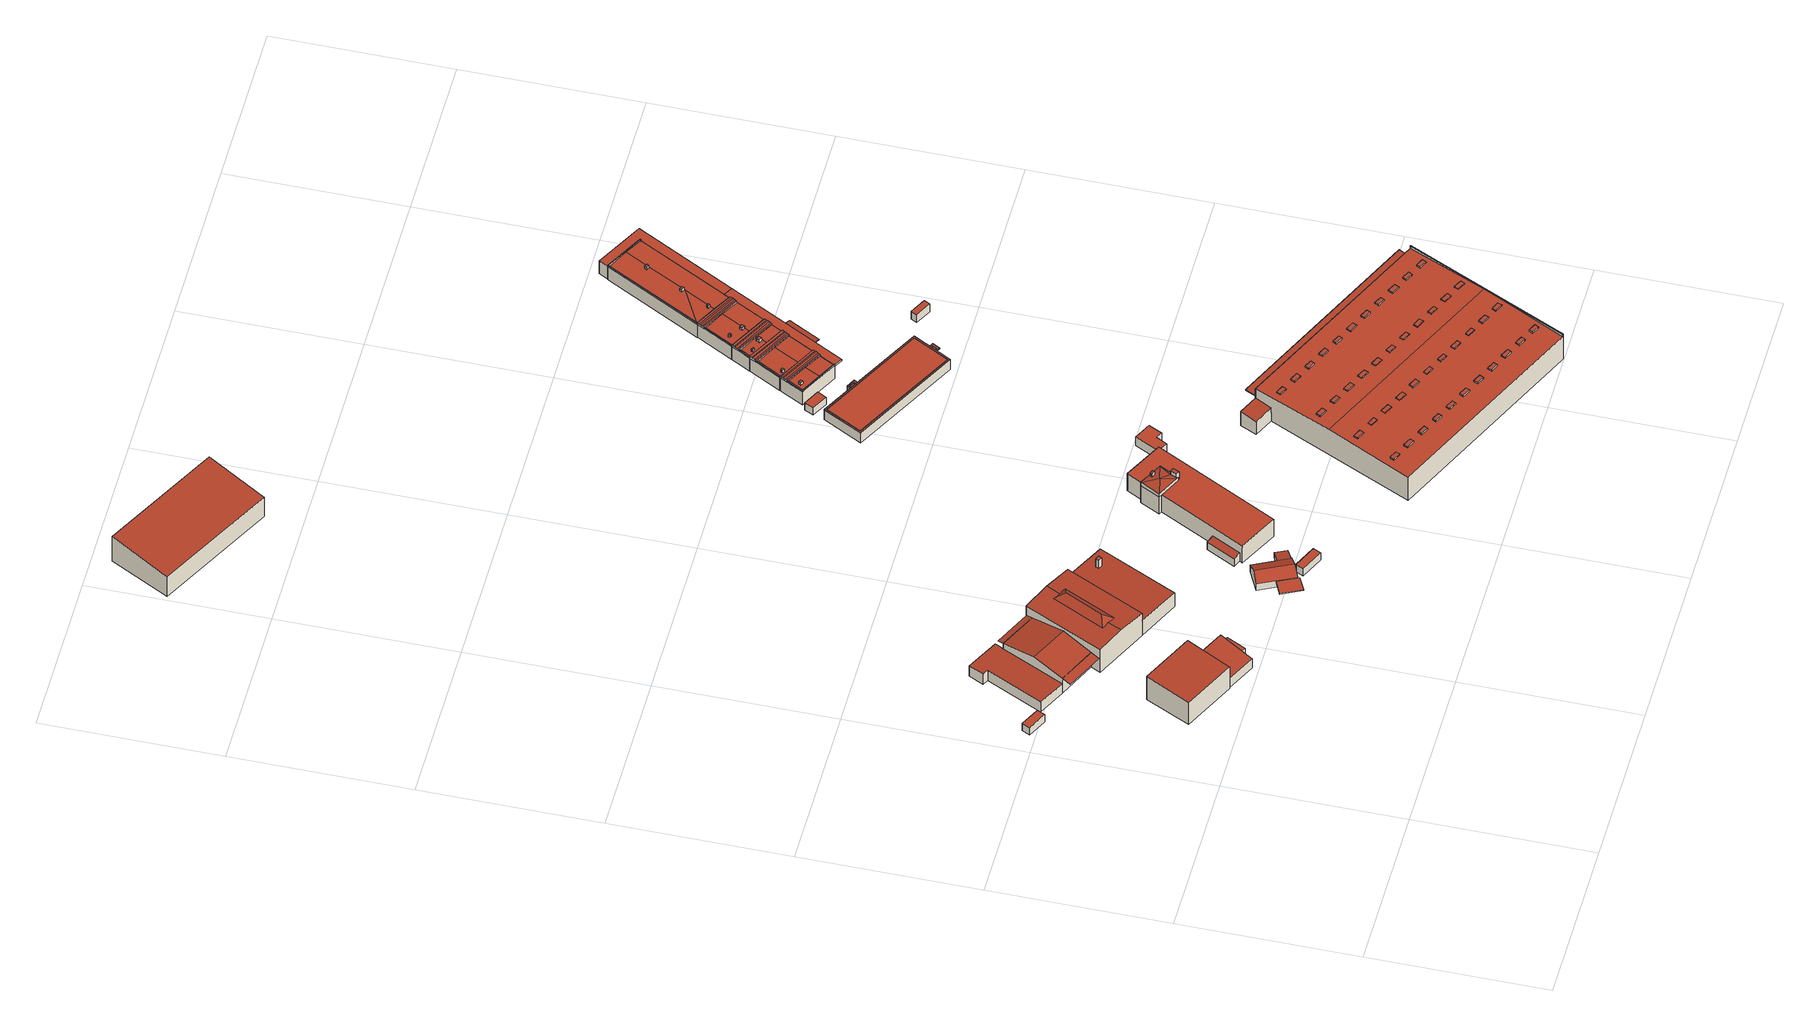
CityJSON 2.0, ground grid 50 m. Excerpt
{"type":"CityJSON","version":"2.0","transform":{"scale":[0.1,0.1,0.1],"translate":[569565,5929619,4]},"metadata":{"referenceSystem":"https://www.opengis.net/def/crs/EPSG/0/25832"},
"CityObjects":{
"building1":{"type":"Building","attributes":{"Grundfläche 2D":"339.664501","Grundhöhe NN":"5.033"},"geometry":[{"type":"Solid","lod":"3","boundaries":[[[[0,1,2,3]],[[4,5,6,7,8]],[[9,10,11,12]],[[3,2,13,14]],[[0,3,14,15]],[[1,0,15,16]],[[6,5,17,18]],[[19,20,8,7,6,18,21,9,12]],[[4,8,20,22]],[[5,4,22,17]],[[10,9,21,23]],[[1,16,24,11,10,23,13,2]],[[12,11,24,19]],[[23,21,18,17,22,20,19,24,16,15,14,13]]]],"semantics":{"surfaces":[{"type":"RoofSurface"},{"type":"WallSurface"},{"type":"GroundSurface"}],"values":[[0,0,0,1,1,1,1,1,1,1,1,1,1,2]]}}]},
"building2":{"type":"Building","attributes":{"Grundfläche 2D":"1192.111025","Grundhöhe NN":"4.989"},"children":["building2-1"],"geometry":[{"type":"MultiSurface","lod":"3","boundaries":[[[25,26,27,28,29,30]],[[31,29,28,32]],[[27,33,32,28]],[[34,35,31,32,33,36]],[[25,30,29,31,35,34,37,38,39,40]],[[34,36,33,27,26,25,40,41,42,37]],[[43,44,45,46]],[[47,48,49,50]],[[51,52,53,54,55,56]],[[51,56,57,58,59,60]],[[61,62,63,64,65,66,67,68]],[[69,70,50,49]],[[70,71,47,50]],[[71,72,48,47]],[[72,69,49,48]],[[73,68,60,57,74]],[[51,60,68,67,52]],[[52,67,75,76,55]],[[40,39,77,78,45,41]],[[41,45,44,42]],[[37,42,44,79,80,38]],[[56,55,76,77,39,38,80,74,57]],[[81,82,62,61]],[[63,62,82,83]],[[64,63,83,84]],[[65,64,84,85]],[[66,65,85,86]],[[67,66,86,75]],[[46,45,78,87]],[[43,46,87,88]],[[44,43,88,79]],[[72,71,70,69]],[[77,76,75,86,85,84,83,82,81,73,74,80,79,88,87,78]],[[53,52,55,54]]],"semantics":{"surfaces":[{"type":"RoofSurface"},{"type":"WallSurface"},{"type":"GroundSurface"}],"values":[0,0,0,0,0,0,0,0,0,0,0,1,1,1,1,1,1,1,1,1,1,1,1,1,1,1,1,1,1,1,1,2,2,0]}}]},
"building2-1":{"type":"BuildingInstallation","parents":["building2"],"geometry":[{"type":"MultiSurface","lod":"3","boundaries":[[[89,90,91,92]],[[92,91,93,94]],[[89,92,94,95]],[[90,89,95,96]],[[91,90,96,93]]],"semantics":{"surfaces":[{"type":"RoofSurface"},{"type":"WallSurface"}],"values":[0,1,1,1,1]}}]},
"building3":{"type":"Building","attributes":{"Grundfläche 2D":"87.698659","Grundhöhe NN":"5.179"},"children":["building3-1"],"geometry":[{"type":"Solid","lod":"3","boundaries":[[[[97,98,99,100]],[[101,100,99,102,103,104]],[[105,106,104,103]],[[98,97,107,108]],[[102,99,98,108,109]],[[103,102,109,110]],[[104,111,112,101]],[[107,97,100,101,112]],[[105,103,110,113]],[[106,105,113,114]],[[104,106,114,111]],[[111,114,113,110,109,108,107,112]]]],"semantics":{"surfaces":[{"type":"RoofSurface"},{"type":"WallSurface"},{"type":"GroundSurface"}],"values":[[0,0,0,1,1,1,1,1,1,1,1,2]]}}]},
"building3-1":{"type":"BuildingInstallation","parents":["building3"],"geometry":[{"type":"MultiSurface","lod":"3","boundaries":[[[115,116,117,118]],[[116,115,119,120]],[[117,116,120,121]],[[118,117,121,122]],[[115,118,122,119]],[[120,119,122,121]]],"semantics":{"surfaces":[{"type":"RoofSurface"},{"type":"WallSurface"},{"type":"OuterCeilingSurface"}],"values":[0,1,1,1,1,2]}}]},
"building4":{"type":"Building","attributes":{"Grundfläche 2D":"18.056906","Grundhöhe NN":"5.179"},"geometry":[{"type":"Solid","lod":"3","boundaries":[[[[123,124,125,126]],[[127,128,126,125]],[[128,129,123,126]],[[129,130,124,123]],[[130,127,125,124]],[[130,129,128,127]]]],"semantics":{"surfaces":[{"type":"RoofSurface"},{"type":"WallSurface"},{"type":"GroundSurface"}],"values":[[0,1,1,1,1,2]]}}]},
"building5":{"type":"Building","attributes":{"Grundfläche 2D":"510.674055","Grundhöhe NN":"5.015"},"children":["building5-1","building5-2"],"geometry":[{"type":"MultiSurface","lod":"3","boundaries":[[[131,132,133,134]],[[132,135,136,133]],[[137,138,135]],[[138,136,135]],[[139,140,136,138,141],[142,143,144,145]],[[139,146,136,140]],[[147,133,136,146]],[[148,149,150,151,152,153,154,155,156,157,158,159]],[[160,161,162,163]],[[154,153,138,137]],[[138,153,152,164,139,141]],[[164,165,146,139]],[[147,146,165,159,158,134,133]],[[158,157,131,134]],[[162,166,167,148,159,168,169,163]],[[149,148,167,170]],[[150,149,170,171]],[[151,150,171,172]],[[152,151,172,173]],[[164,152,173,174]],[[165,164,174,175]],[[159,165,175,168]],[[160,163,169,176]],[[161,160,176,177]],[[162,161,177,166]],[[173,172,171,170,167,166,177,176,169,168,175,174]]],"semantics":{"surfaces":[{"type":"RoofSurface"},{"type":"WallSurface"},{"type":"GroundSurface"}],"values":[0,0,0,0,0,0,0,0,0,1,1,1,1,1,1,1,1,1,1,1,1,1,1,1,1,2]}}]},
"building5-1":{"type":"BuildingInstallation","parents":["building5"],"geometry":[{"type":"MultiSurface","lod":"3","boundaries":[[[178,179,180,181]],[[181,180,143,142]],[[178,181,142,145]],[[179,178,145,144]],[[180,179,144,143]]],"semantics":{"surfaces":[{"type":"RoofSurface"},{"type":"WallSurface"}],"values":[0,1,1,1,1]}}]},
"building5-2":{"type":"BuildingInstallation","parents":["building5"],"geometry":[{"type":"MultiSurface","lod":"3","boundaries":[[[182,183,184,185]],[[183,182,132,131,157,186]],[[186,187,184,183]],[[184,187,154,137,135,185]],[[135,132,182,185]]],"semantics":{"surfaces":[{"type":"RoofSurface"},{"type":"WallSurface"}],"values":[0,1,1,1,1]}}]},
"building6":{"type":"Building","attributes":{"Grundfläche 2D":"712.168366","Grundhöhe NN":"5.588"},"geometry":[{"type":"Solid","lod":"3","boundaries":[[[[188,189,190,191]],[[192,193,191,190]],[[193,194,188,191]],[[194,195,189,188]],[[195,192,190,189]],[[195,194,193,192]]]],"semantics":{"surfaces":[{"type":"RoofSurface"},{"type":"WallSurface"},{"type":"GroundSurface"}],"values":[[0,1,1,1,1,2]]}}]},
"building7":{"type":"Building","attributes":{"Grundfläche 2D":"34.808520","Grundhöhe NN":"5.326"},"geometry":[{"type":"Solid","lod":"3","boundaries":[[[[196,197,198,199,200,201]],[[202,203,201,200]],[[203,204,196,201]],[[204,205,197,196]],[[205,206,198,197]],[[206,207,199,198]],[[207,202,200,199]],[[207,206,205,204,203,202]]]],"semantics":{"surfaces":[{"type":"RoofSurface"},{"type":"WallSurface"},{"type":"GroundSurface"}],"values":[[0,1,1,1,1,1,1,2]]}}]},
"building8":{"type":"Building","attributes":{"Grundfläche 2D":"15.298285","Grundhöhe NN":"5.168"},"geometry":[{"type":"Solid","lod":"3","boundaries":[[[[208,209,210,211]],[[212,213,211,210]],[[213,214,208,211]],[[214,215,209,208]],[[215,212,210,209]],[[215,214,213,212]]]],"semantics":{"surfaces":[{"type":"RoofSurface"},{"type":"WallSurface"},{"type":"GroundSurface"}],"values":[[0,1,1,1,1,2]]}}]},
"building9":{"type":"Building","attributes":{"Grundfläche 2D":"3444.463369","Grundhöhe NN":"5.583"},"children":["building9-1","building9-2","building9-3","building9-4","building9-5","building9-6","building9-7","building9-8","building9-9","building9-10","building9-11","building9-12","building9-13","building9-14","building9-15","building9-16","building9-17","building9-18","building9-19","building9-20","building9-21","building9-22","building9-23","building9-24","building9-25","building9-26","building9-27","building9-28","building9-29","building9-30","building9-31","building9-32","building9-33","building9-34","building9-35","building9-36","building9-37","building9-38","building9-39","building9-40","building9-41","building9-42","building9-43","building9-44"],"geometry":[{"type":"Solid","lod":"3","boundaries":[[[[216,217,218,219]],[[220,221,222,223]],[[221,224,225,226,227,222]],[[228,229,230,231]],[[232,233,234,235]],[[216,236,237,238,217]],[[238,224,218,217]],[[220,219,218,224,221]],[[216,219,220,236]],[[238,237,236,239,240]],[[238,240,241,242,226,225,224],[230,243,244,231]],[[245,246,223,222,227,226,242,247,235,234]],[[236,220,223,246,248,239]],[[228,231,244,249]],[[229,228,249,250]],[[230,229,250,243]],[[232,235,247,251]],[[233,232,251,252]],[[234,233,252,245]],[[246,245,252,251,247,242,241,240,239,248]],[[250,249,244,243]]]],"semantics":{"surfaces":[{"type":"RoofSurface"},{"type":"WallSurface"},{"type":"GroundSurface"}],"values":[[0,0,0,0,0,1,1,1,1,1,1,1,1,1,1,1,1,1,1,2,2]]}}]},
"building9-1":{"type":"BuildingInstallation","parents":["building9"],"geometry":[{"type":"MultiSurface","lod":"3","boundaries":[[[253,254,255,256]],[[256,255,257,258]],[[253,256,258,259]],[[254,253,259,260]],[[255,254,260,257]]],"semantics":{"surfaces":[{"type":"RoofSurface"},{"type":"WallSurface"}],"values":[0,1,1,1,1]}}]},
"building9-2":{"type":"BuildingInstallation","parents":["building9"],"geometry":[{"type":"MultiSurface","lod":"3","boundaries":[[[261,262,263,264]],[[264,263,265,266]],[[261,264,266,267]],[[262,261,267,268]],[[263,262,268,265]]],"semantics":{"surfaces":[{"type":"RoofSurface"},{"type":"WallSurface"}],"values":[0,1,1,1,1]}}]},
"building9-3":{"type":"BuildingInstallation","parents":["building9"],"geometry":[{"type":"MultiSurface","lod":"3","boundaries":[[[269,270,271,272]],[[272,271,273,274]],[[269,272,274,275]],[[270,269,275,276]],[[271,270,276,273]]],"semantics":{"surfaces":[{"type":"RoofSurface"},{"type":"WallSurface"}],"values":[0,1,1,1,1]}}]},
"building9-4":{"type":"BuildingInstallation","parents":["building9"],"geometry":[{"type":"MultiSurface","lod":"3","boundaries":[[[277,278,279,280]],[[280,279,281,282]],[[277,280,282,283]],[[278,277,283,284]],[[279,278,284,281]]],"semantics":{"surfaces":[{"type":"RoofSurface"},{"type":"WallSurface"}],"values":[0,1,1,1,1]}}]},
"building9-5":{"type":"BuildingInstallation","parents":["building9"],"geometry":[{"type":"MultiSurface","lod":"3","boundaries":[[[285,286,287,288]],[[288,287,289,290]],[[285,288,290,291]],[[286,285,291,292]],[[287,286,292,289]]],"semantics":{"surfaces":[{"type":"RoofSurface"},{"type":"WallSurface"}],"values":[0,1,1,1,1]}}]},
"building9-6":{"type":"BuildingInstallation","parents":["building9"],"geometry":[{"type":"MultiSurface","lod":"3","boundaries":[[[293,294,295,296]],[[296,295,297,298]],[[293,296,298,299]],[[294,293,299,300]],[[295,294,300,297]]],"semantics":{"surfaces":[{"type":"RoofSurface"},{"type":"WallSurface"}],"values":[0,1,1,1,1]}}]},
"building9-7":{"type":"BuildingInstallation","parents":["building9"],"geometry":[{"type":"MultiSurface","lod":"3","boundaries":[[[301,302,303,304]],[[304,303,305,306]],[[301,304,306,307]],[[302,301,307,308]],[[303,302,308,305]]],"semantics":{"surfaces":[{"type":"RoofSurface"},{"type":"WallSurface"}],"values":[0,1,1,1,1]}}]},
"building9-8":{"type":"BuildingInstallation","parents":["building9"],"geometry":[{"type":"MultiSurface","lod":"3","boundaries":[[[309,310,311,312]],[[312,311,313,314]],[[309,312,314,315]],[[310,309,315,316]],[[311,310,316,313]]],"semantics":{"surfaces":[{"type":"RoofSurface"},{"type":"WallSurface"}],"values":[0,1,1,1,1]}}]},
"building9-9":{"type":"BuildingInstallation","parents":["building9"],"geometry":[{"type":"MultiSurface","lod":"3","boundaries":[[[317,318,319,320]],[[320,319,321,322]],[[317,320,322,323]],[[318,317,323,324]],[[319,318,324,321]]],"semantics":{"surfaces":[{"type":"RoofSurface"},{"type":"WallSurface"}],"values":[0,1,1,1,1]}}]},
"building9-10":{"type":"BuildingInstallation","parents":["building9"],"geometry":[{"type":"MultiSurface","lod":"3","boundaries":[[[325,326,327,328]],[[328,327,329,330]],[[325,328,330,331]],[[326,325,331,332]],[[327,326,332,329]]],"semantics":{"surfaces":[{"type":"RoofSurface"},{"type":"WallSurface"}],"values":[0,1,1,1,1]}}]},
"building9-11":{"type":"BuildingInstallation","parents":["building9"],"geometry":[{"type":"MultiSurface","lod":"3","boundaries":[[[333,334,335,336]],[[336,335,337,338]],[[333,336,338,339]],[[334,333,339,340]],[[335,334,340,337]]],"semantics":{"surfaces":[{"type":"RoofSurface"},{"type":"WallSurface"}],"values":[0,1,1,1,1]}}]},
"building9-12":{"type":"BuildingInstallation","parents":["building9"],"geometry":[{"type":"MultiSurface","lod":"3","boundaries":[[[341,342,343,344]],[[344,343,345,346]],[[341,344,346,347]],[[342,341,347,348]],[[343,342,348,345]]],"semantics":{"surfaces":[{"type":"RoofSurface"},{"type":"WallSurface"}],"values":[0,1,1,1,1]}}]},
"building9-13":{"type":"BuildingInstallation","parents":["building9"],"geometry":[{"type":"MultiSurface","lod":"3","boundaries":[[[349,350,351,352]],[[352,351,353,354]],[[349,352,354,355]],[[350,349,355,356]],[[351,350,356,353]]],"semantics":{"surfaces":[{"type":"RoofSurface"},{"type":"WallSurface"}],"values":[0,1,1,1,1]}}]},
"building9-14":{"type":"BuildingInstallation","parents":["building9"],"geometry":[{"type":"MultiSurface","lod":"3","boundaries":[[[357,358,359,360]],[[360,359,361,362]],[[357,360,362,363]],[[358,357,363,364]],[[359,358,364,361]]],"semantics":{"surfaces":[{"type":"RoofSurface"},{"type":"WallSurface"}],"values":[0,1,1,1,1]}}]},
"building9-15":{"type":"BuildingInstallation","parents":["building9"],"geometry":[{"type":"MultiSurface","lod":"3","boundaries":[[[365,366,367,368]],[[368,367,369,370]],[[365,368,370,371]],[[366,365,371,372]],[[367,366,372,369]]],"semantics":{"surfaces":[{"type":"RoofSurface"},{"type":"WallSurface"}],"values":[0,1,1,1,1]}}]},
"building9-16":{"type":"BuildingInstallation","parents":["building9"],"geometry":[{"type":"MultiSurface","lod":"3","boundaries":[[[373,374,375,376]],[[376,375,377,378]],[[373,376,378,379]],[[374,373,379,380]],[[375,374,380,377]]],"semantics":{"surfaces":[{"type":"RoofSurface"},{"type":"WallSurface"}],"values":[0,1,1,1,1]}}]},
"building9-17":{"type":"BuildingInstallation","parents":["building9"],"geometry":[{"type":"MultiSurface","lod":"3","boundaries":[[[381,382,383,384]],[[384,383,385,386]],[[381,384,386,387]],[[382,381,387,388]],[[383,382,388,385]]],"semantics":{"surfaces":[{"type":"RoofSurface"},{"type":"WallSurface"}],"values":[0,1,1,1,1]}}]},
"building9-18":{"type":"BuildingInstallation","parents":["building9"],"geometry":[{"type":"MultiSurface","lod":"3","boundaries":[[[389,390,391,392]],[[392,391,393,394]],[[389,392,394,395]],[[390,389,395,396]],[[391,390,396,393]]],"semantics":{"surfaces":[{"type":"RoofSurface"},{"type":"WallSurface"}],"values":[0,1,1,1,1]}}]},
"building9-19":{"type":"BuildingInstallation","parents":["building9"],"geometry":[{"type":"MultiSurface","lod":"3","boundaries":[[[397,398,399,400]],[[400,399,401,402]],[[397,400,402,403]],[[398,397,403,404]],[[399,398,404,401]]],"semantics":{"surfaces":[{"type":"RoofSurface"},{"type":"WallSurface"}],"values":[0,1,1,1,1]}}]},
"building9-20":{"type":"BuildingInstallation","parents":["building9"],"geometry":[{"type":"MultiSurface","lod":"3","boundaries":[[[405,406,407,408]],[[408,407,409,410]],[[405,408,410,411]],[[406,405,411,412]],[[407,406,412,409]]],"semantics":{"surfaces":[{"type":"RoofSurface"},{"type":"WallSurface"}],"values":[0,1,1,1,1]}}]},
"building9-21":{"type":"BuildingInstallation","parents":["building9"],"geometry":[{"type":"MultiSurface","lod":"3","boundaries":[[[413,414,415,416]],[[416,415,417,418]],[[413,416,418,419]],[[414,413,419,420]],[[415,414,420,417]]],"semantics":{"surfaces":[{"type":"RoofSurface"},{"type":"WallSurface"}],"values":[0,1,1,1,1]}}]},
"building9-22":{"type":"BuildingInstallation","parents":["building9"],"geometry":[{"type":"MultiSurface","lod":"3","boundaries":[[[421,422,423,424]],[[424,423,425,426]],[[421,424,426,427]],[[422,421,427,428]],[[423,422,428,425]]],"semantics":{"surfaces":[{"type":"RoofSurface"},{"type":"WallSurface"}],"values":[0,1,1,1,1]}}]},
"building9-23":{"type":"BuildingInstallation","parents":["building9"],"geometry":[{"type":"MultiSurface","lod":"3","boundaries":[[[429,430,431,432]],[[433,434,432,431]],[[429,432,434,435]],[[430,429,435,436]],[[436,433,431,430]]],"semantics":{"surfaces":[{"type":"RoofSurface"},{"type":"WallSurface"}],"values":[0,1,1,1,1]}}]},
"building9-24":{"type":"BuildingInstallation","parents":["building9"],"geometry":[{"type":"MultiSurface","lod":"3","boundaries":[[[437,438,439,440]],[[440,439,441,442]],[[437,440,442,443]],[[438,437,443,444]],[[439,438,444,441]]],"semantics":{"surfaces":[{"type":"RoofSurface"},{"type":"WallSurface"}],"values":[0,1,1,1,1]}}]},
"building9-25":{"type":"BuildingInstallation","parents":["building9"],"geometry":[{"type":"MultiSurface","lod":"3","boundaries":[[[445,446,447,448]],[[448,447,449,450]],[[445,448,450,451]],[[446,445,451,452]],[[447,446,452,449]]],"semantics":{"surfaces":[{"type":"RoofSurface"},{"type":"WallSurface"}],"values":[0,1,1,1,1]}}]},
"building9-26":{"type":"BuildingInstallation","parents":["building9"],"geometry":[{"type":"MultiSurface","lod":"3","boundaries":[[[453,454,455,456]],[[456,455,457,458]],[[453,456,458,459]],[[454,453,459,460]],[[455,454,460,457]]],"semantics":{"surfaces":[{"type":"RoofSurface"},{"type":"WallSurface"}],"values":[0,1,1,1,1]}}]},
"building9-27":{"type":"BuildingInstallation","parents":["building9"],"geometry":[{"type":"MultiSurface","lod":"3","boundaries":[[[461,462,463,464]],[[464,463,465,466]],[[466,467,461,464]],[[467,468,462,461]],[[463,462,468,465]]],"semantics":{"surfaces":[{"type":"RoofSurface"},{"type":"WallSurface"}],"values":[0,1,1,1,1]}}]},
"building9-28":{"type":"BuildingInstallation","parents":["building9"],"geometry":[{"type":"MultiSurface","lod":"3","boundaries":[[[469,470,471,472]],[[472,471,473,474]],[[469,472,474,475]],[[470,469,475,476]],[[471,470,476,473]]],"semantics":{"surfaces":[{"type":"RoofSurface"},{"type":"WallSurface"}],"values":[0,1,1,1,1]}}]},
"building9-29":{"type":"BuildingInstallation","parents":["building9"],"geometry":[{"type":"MultiSurface","lod":"3","boundaries":[[[477,478,479,480]],[[480,479,481,482]],[[477,480,482,483]],[[478,477,483,484]],[[479,478,484,481]]],"semantics":{"surfaces":[{"type":"RoofSurface"},{"type":"WallSurface"}],"values":[0,1,1,1,1]}}]},
"building9-30":{"type":"BuildingInstallation","parents":["building9"],"geometry":[{"type":"MultiSurface","lod":"3","boundaries":[[[485,486,487,488]],[[488,487,489,490]],[[485,488,490,491]],[[486,485,491,492]],[[487,486,492,489]]],"semantics":{"surfaces":[{"type":"RoofSurface"},{"type":"WallSurface"}],"values":[0,1,1,1,1]}}]},
"building9-31":{"type":"BuildingInstallation","parents":["building9"],"geometry":[{"type":"MultiSurface","lod":"3","boundaries":[[[493,494,495,496]],[[496,495,497,498]],[[493,496,498,499]],[[494,493,499,500]],[[495,494,500,497]]],"semantics":{"surfaces":[{"type":"RoofSurface"},{"type":"WallSurface"}],"values":[0,1,1,1,1]}}]},
"building9-32":{"type":"BuildingInstallation","parents":["building9"],"geometry":[{"type":"MultiSurface","lod":"3","boundaries":[[[501,502,503,504]],[[504,503,505,506]],[[501,504,506,507]],[[502,501,507,508]],[[503,502,508,505]]],"semantics":{"surfaces":[{"type":"RoofSurface"},{"type":"WallSurface"}],"values":[0,1,1,1,1]}}]},
"building9-33":{"type":"BuildingInstallation","parents":["building9"],"geometry":[{"type":"MultiSurface","lod":"3","boundaries":[[[509,510,511,512]],[[513,514,512,511]],[[509,512,514,515]],[[510,509,515,516]],[[516,513,511,510]]],"semantics":{"surfaces":[{"type":"RoofSurface"},{"type":"WallSurface"}],"values":[0,1,1,1,1]}}]},
"building9-34":{"type":"BuildingInstallation","parents":["building9"],"geometry":[{"type":"MultiSurface","lod":"3","boundaries":[[[517,518,519,520]],[[520,519,521,522]],[[517,520,522,523]],[[518,517,523,524]],[[519,518,524,521]]],"semantics":{"surfaces":[{"type":"RoofSurface"},{"type":"WallSurface"}],"values":[0,1,1,1,1]}}]},
"building9-35":{"type":"BuildingInstallation","parents":["building9"],"geometry":[{"type":"MultiSurface","lod":"3","boundaries":[[[525,526,527,528]],[[528,527,529,530]],[[525,528,530,531]],[[526,525,531,532]],[[527,526,532,529]]],"semantics":{"surfaces":[{"type":"RoofSurface"},{"type":"WallSurface"}],"values":[0,1,1,1,1]}}]},
"building9-36":{"type":"BuildingInstallation","parents":["building9"],"geometry":[{"type":"MultiSurface","lod":"3","boundaries":[[[533,534,535,536]],[[536,535,537,538]],[[533,536,538,539]],[[534,533,539,540]],[[535,534,540,537]]],"semantics":{"surfaces":[{"type":"RoofSurface"},{"type":"WallSurface"}],"values":[0,1,1,1,1]}}]},
"building9-37":{"type":"BuildingInstallation","parents":["building9"],"geometry":[{"type":"MultiSurface","lod":"3","boundaries":[[[541,542,543,544]],[[544,543,545,546]],[[546,547,541,544]],[[547,548,542,541]],[[543,542,548,545]]],"semantics":{"surfaces":[{"type":"RoofSurface"},{"type":"WallSurface"}],"values":[0,1,1,1,1]}}]},
"building9-38":{"type":"BuildingInstallation","parents":["building9"],"geometry":[{"type":"MultiSurface","lod":"3","boundaries":[[[549,550,551,552]],[[552,551,553,554]],[[549,552,554,555]],[[550,549,555,556]],[[551,550,556,553]]],"semantics":{"surfaces":[{"type":"RoofSurface"},{"type":"WallSurface"}],"values":[0,1,1,1,1]}}]},
"building9-39":{"type":"BuildingInstallation","parents":["building9"],"geometry":[{"type":"MultiSurface","lod":"3","boundaries":[[[557,558,559,560]],[[561,562,560,559]],[[562,563,557,560]],[[558,557,563,564]],[[559,558,564,561]]],"semantics":{"surfaces":[{"type":"RoofSurface"},{"type":"WallSurface"}],"values":[0,1,1,1,1]}}]},
"building9-40":{"type":"BuildingInstallation","parents":["building9"],"geometry":[{"type":"MultiSurface","lod":"3","boundaries":[[[565,566,567,568]],[[568,567,569,570]],[[565,568,570,571]],[[566,565,571,572]],[[567,566,572,569]]],"semantics":{"surfaces":[{"type":"RoofSurface"},{"type":"WallSurface"}],"values":[0,1,1,1,1]}}]},
"building9-41":{"type":"BuildingInstallation","parents":["building9"],"geometry":[{"type":"MultiSurface","lod":"3","boundaries":[[[573,574,575,576]],[[576,575,577,578]],[[573,576,578,579]],[[574,573,579,580]],[[580,577,575,574]]],"semantics":{"surfaces":[{"type":"RoofSurface"},{"type":"WallSurface"}],"values":[0,1,1,1,1]}}]},
"building9-42":{"type":"BuildingInstallation","parents":["building9"],"geometry":[{"type":"MultiSurface","lod":"3","boundaries":[[[581,582,583,584]],[[584,583,585,586]],[[581,584,586,587]],[[582,581,587,588]],[[583,582,588,585]]],"semantics":{"surfaces":[{"type":"RoofSurface"},{"type":"WallSurface"}],"values":[0,1,1,1,1]}}]},
"building9-43":{"type":"BuildingInstallation","parents":["building9"],"geometry":[{"type":"MultiSurface","lod":"3","boundaries":[[[589,590,591,592]],[[592,591,593,594]],[[589,592,594,595]],[[590,589,595,596]],[[591,590,596,593]]],"semantics":{"surfaces":[{"type":"RoofSurface"},{"type":"WallSurface"}],"values":[0,1,1,1,1]}}]},
"building9-44":{"type":"BuildingInstallation","parents":["building9"],"geometry":[{"type":"MultiSurface","lod":"3","boundaries":[[[597,598,599,600]],[[600,599,601,602]],[[597,600,602,603]],[[598,597,603,604]],[[599,598,604,601]]],"semantics":{"surfaces":[{"type":"RoofSurface"},{"type":"WallSurface"}],"values":[0,1,1,1,1]}}]},
"building10":{"type":"Building","attributes":{"Grundfläche 2D":"439.209699","Grundhöhe NN":"5.480"},"children":["building10-1","building10-2"],"geometry":[{"type":"Solid","lod":"3","boundaries":[[[[605,606,607,608],[609,610,611,612]],[[613,614,615,616,617,618,619]],[[620,621,622,623,624,625]],[[626,627,628,629]],[[630,631,606,605]],[[631,632,607,606]],[[632,633,608,607]],[[612,611,627,626]],[[626,629,609,612]],[[629,628,610,609]],[[633,630,605,608]],[[611,610,628,627]],[[633,632,634,635]],[[630,633,635,636]],[[636,637,631,630],[638,639,620,625,624,623]],[[615,614,613,632,631,637,640]],[[613,619,632]],[[632,619,641,634]],[[642,617,616,615,640,643]],[[618,617,642,644]],[[619,618,644,641]],[[621,620,639,645]],[[622,621,645,646]],[[623,622,646,638]],[[641,644,642,643,640,637,636,635,634]],[[646,645,639,638]]]],"semantics":{"surfaces":[{"type":"RoofSurface"},{"type":"WallSurface"},{"type":"GroundSurface"}],"values":[[0,0,0,0,1,1,1,1,1,1,1,1,1,1,1,1,1,1,1,1,1,1,1,1,2,2]]}}]},
"building10-1":{"type":"BuildingInstallation","parents":["building10"],"geometry":[{"type":"MultiSurface","lod":"3","boundaries":[[[647,648,649,650,651,652,653,654,655]],[[613,650,649,619]],[[613,656,651,650]],[[651,656,657,652]],[[657,614,653,652]],[[615,654,653,614]],[[615,616,617,647,655,654]],[[617,618,648,647]],[[618,619,649,648]]],"semantics":{"surfaces":[{"type":"RoofSurface"},{"type":"WallSurface"}],"values":[0,1,1,1,1,1,1,1,1]}}]},
"building10-2":{"type":"BuildingInstallation","parents":["building10"],"geometry":[{"type":"MultiSurface","lod":"3","boundaries":[[[658,659,660,661,662,663,664,665]],[[620,621,662,661]],[[621,622,663,662]],[[622,623,664,663]],[[624,665,664,623]],[[624,666,658,665]],[[659,658,666,667]],[[667,625,660,659]],[[620,661,660,625]]],"semantics":{"surfaces":[{"type":"RoofSurface"},{"type":"WallSurface"}],"values":[0,1,1,1,1,1,1,1,1]}}]},
"building11":{"type":"Building","attributes":{"Grundfläche 2D":"107.546051","Grundhöhe NN":"9.489"},"children":["building11-1"],"geometry":[{"type":"Solid","lod":"3","boundaries":[[[[668,669,670,671,672,673]],[[674,675,673,672,676,677]],[[668,673,675,678]],[[669,668,678,679]],[[670,669,679,680]],[[671,670,680,681]],[[672,671,681,676]],[[675,674,677,676,681,680,679,678]]]],"semantics":{"surfaces":[{"type":"RoofSurface"},{"type":"WallSurface"},{"type":"GroundSurface"}],"values":[[0,1,1,1,1,1,1,2]]}}]},
"building11-1":{"type":"BuildingInstallation","parents":["building11"],"geometry":[{"type":"MultiSurface","lod":"3","boundaries":[[[682,683,684,685]],[[677,686,685,684]],[[686,687,682,685]],[[687,674,683,682]],[[674,677,684,683]],[[674,687,686,677]]],"semantics":{"surfaces":[{"type":"RoofSurface"},{"type":"WallSurface"},{"type":"OuterCeilingSurface"}],"values":[0,1,1,1,1,2]}}]},
"building12":{"type":"Building","attributes":{"Grundfläche 2D":"838.413584","Grundhöhe NN":"5.370"},"children":["building12-1","building12-2","building12-3","building12-4","building12-5","building12-6","building12-7","building12-8","building12-9","building12-10","building12-11","building12-12","building12-13"],"geometry":[{"type":"MultiSurface","lod":"3","boundaries":[[[688,689,690,691,692,693,694,695,696,697,698]],[[699,700,701,702]],[[699,702,703,704,696]],[[700,705,706,707,701]],[[705,708,709,706]],[[708,710,711,709]],[[710,712,713,711]],[[714,715,716,717,718,719]],[[714,720,721,715]],[[720,722,723,721]],[[722,724,725,723]],[[724,726,727,725]],[[727,726,728,729,730]],[[731,732,733,734,735]],[[731,736,737,732]],[[736,738,739,737]],[[738,740,741,739]],[[740,742,743,741]],[[742,744,745,743]],[[746,747,748,749]],[[750,746,749,751,752]],[[747,753,754,748]],[[753,755,756,754]],[[755,757,758,756]],[[757,759,760,758]],[[761,762,763,764,765,766,767,768,769,770,769,771,772,773]],[[762,774,775,776,764,763]],[[776,777,764]],[[778,779,780]],[[781,782,783]],[[784,785,786,787,788,789]],[[783,782,790,791,792,793]],[[779,794,795,796,797,780]],[[777,798,766,765,764]],[[799,800,801,802,803,804]],[[792,791,805,806,807,768,808,809,810,796,795,811,812,803,802,813,814]],[[805,815,806]],[[784,789,816,806,815,817,785]],[[818,768,807]],[[770,819,820,694,693]],[[820,821,695,694]],[[821,822,696,695]],[[776,775,698,697,798,777]],[[698,775,774,762,761,773,689,688]],[[773,772,771,691,690,689]],[[771,769,692,691]],[[769,770,693,692]],[[710,708,705,700,699,696,822,780,712]],[[810,713,712,823,797,796]],[[711,713,810,809,808,768,703,702,701,707,706,709]],[[704,703,768,767,766,798,697,696]],[[782,824,787,728,726,724,722,720,714,719]],[[729,786,785,817,730,729,728]],[[723,725,727,730,817,815,805,716,715,721]],[[718,717,716,805,791,790,825,719]],[[826,731,735,800]],[[742,740,738,736,731,826,783,744]],[[814,745,744,827,793,792]],[[737,739,741,743,745,814,813,733,732]],[[734,733,813,802,801,734,735]],[[757,755,753,747,746,750,779,828,799,759]],[[804,803,812,760,759,829]],[[748,754,756,758,760,812,811,751,749]],[[752,751,811,795,794,752,750]],[[820,819,770,830,831]],[[821,820,831,832]],[[822,821,832,833]],[[778,780,822,833,834]],[[779,778,834,835]],[[836,800,799,828,779,835,837]],[[826,800,836,838]],[[781,783,826,838,839]],[[782,781,839,840]],[[841,788,787,824,782,840,842]],[[816,789,788,841,843]],[[818,807,806,816,843,844]],[[768,818,844,845]],[[770,769,768,845,830]],[[839,838,836,837,835,834,833,832,831,830,845,844,843,841,842,840]]],"semantics":{"surfaces":[{"type":"RoofSurface"},{"type":"WallSurface"},{"type":"GroundSurface"}],"values":[0,0,0,0,0,0,0,0,0,0,0,0,0,0,0,0,0,0,0,0,0,0,0,0,0,0,0,0,0,0,0,0,0,0,0,0,0,0,0,1,1,1,1,1,1,1,1,1,1,1,1,1,1,1,1,1,1,1,1,1,1,1,1,1,1,1,1,1,1,1,1,1,1,1,1,1,1,1,2]}}]},
"building12-1":{"type":"BuildingInstallation","parents":["building12"],"geometry":[{"type":"MultiSurface","lod":"3","boundaries":[[[846,847,848,849]],[[849,848,850,851]],[[851,852,846,849]],[[847,846,852,853]],[[853,850,848,847]]],"semantics":{"surfaces":[{"type":"RoofSurface"},{"type":"WallSurface"}],"values":[0,1,1,1,1]}}]},
"building12-2":{"type":"BuildingInstallation","parents":["building12"],"geometry":[{"type":"MultiSurface","lod":"3","boundaries":[[[854,855,856,857]],[[857,856,858,859]],[[859,860,854,857]],[[860,861,855,854]],[[856,855,861,858]]],"semantics":{"surfaces":[{"type":"RoofSurface"},{"type":"WallSurface"}],"values":[0,1,1,1,1]}}]},
"building12-3":{"type":"BuildingInstallation","parents":["building12"],"geometry":[{"type":"MultiSurface","lod":"3","boundaries":[[[862,863,864,865]],[[865,864,866,867]],[[862,865,867,868]],[[863,862,868,869]],[[864,863,869,866]]],"semantics":{"surfaces":[{"type":"RoofSurface"},{"type":"WallSurface"}],"values":[0,1,1,1,1]}}]},
"building12-4":{"type":"BuildingInstallation","parents":["building12"],"geometry":[{"type":"MultiSurface","lod":"3","boundaries":[[[870,871,872,873]],[[874,875,873,872]],[[870,873,875,876]],[[876,877,871,870]],[[872,871,877,874]]],"semantics":{"surfaces":[{"type":"RoofSurface"},{"type":"WallSurface"}],"values":[0,1,1,1,1]}}]},
"building12-5":{"type":"BuildingInstallation","parents":["building12"],"geometry":[{"type":"MultiSurface","lod":"3","boundaries":[[[827,744,878,719,825]],[[783,781,878,744]],[[781,782,719,878]],[[827,825,790,793]]],"semantics":{"surfaces":[{"type":"RoofSurface"},{"type":"WallSurface"}],"values":[0,1,1,1]}}]},
"building12-6":{"type":"BuildingInstallation","parents":["building12"],"geometry":[{"type":"MultiSurface","lod":"3","boundaries":[[[823,712,879,750,752]],[[780,778,879,712]],[[778,779,750,879]],[[823,752,794,797]]],"semantics":{"surfaces":[{"type":"RoofSurface"},{"type":"WallSurface"}],"values":[0,1,1,1]}}]},
"building12-7":{"type":"BuildingInstallation","parents":["building12"],"geometry":[{"type":"MultiSurface","lod":"3","boundaries":[[[880,881,882,883]],[[883,882,884,885]],[[880,883,885,886]],[[881,880,886,887]],[[882,881,887,884]]],"semantics":{"surfaces":[{"type":"RoofSurface"},{"type":"WallSurface"}],"values":[0,1,1,1,1]}}]},
"building12-8":{"type":"BuildingInstallation","parents":["building12"],"geometry":[{"type":"MultiSurface","lod":"3","boundaries":[[[888,889,890,891]],[[888,891,892,893]],[[891,890,894,892]],[[889,888,893,895]],[[890,889,895,894]]],"semantics":{"surfaces":[{"type":"RoofSurface"},{"type":"WallSurface"}],"values":[0,1,1,1,1]}}]},
"building12-9":{"type":"BuildingInstallation","parents":["building12"],"geometry":[{"type":"MultiSurface","lod":"3","boundaries":[[[896,897,898,899]],[[899,898,900,901]],[[896,899,901,902]],[[897,896,902,903]],[[898,897,903,900]]],"semantics":{"surfaces":[{"type":"RoofSurface"},{"type":"WallSurface"}],"values":[0,1,1,1,1]}}]},
"building12-10":{"type":"BuildingInstallation","parents":["building12"],"geometry":[{"type":"MultiSurface","lod":"3","boundaries":[[[729,728,904,905,906,907]],[[787,788,904,728]],[[789,816,905,904,788]],[[906,905,816,806]],[[806,784,908,907,906]],[[729,907,908,786]]],"semantics":{"surfaces":[{"type":"RoofSurface"},{"type":"WallSurface"}],"values":[0,1,1,1,1,1]}}]},
"building12-11":{"type":"BuildingInstallation","parents":["building12"],"geometry":[{"type":"MultiSurface","lod":"3","boundaries":[[[734,829,759,735]],[[799,800,735,759]],[[829,734,801,804]]],"semantics":{"surfaces":[{"type":"RoofSurface"},{"type":"WallSurface"}],"values":[0,1,1]}}]},
"building12-12":{"type":"BuildingInstallation","parents":["building12"],"geometry":[{"type":"MultiSurface","lod":"3","boundaries":[[[909,910,911,912]],[[912,911,913,914]],[[914,915,909,912]],[[910,909,915,916]],[[916,913,911,910]]],"semantics":{"surfaces":[{"type":"RoofSurface"},{"type":"WallSurface"}],"values":[0,1,1,1,1]}}]},
"building12-13":{"type":"BuildingInstallation","parents":["building12"],"geometry":[{"type":"MultiSurface","lod":"3","boundaries":[[[917,918,919,920]],[[920,919,921,922]],[[917,920,922,923]],[[923,924,918,917]],[[924,921,919,918]]],"semantics":{"surfaces":[{"type":"RoofSurface"},{"type":"WallSurface"}],"values":[0,1,1,1,1]}}]},
"building13":{"type":"Building","attributes":{"Grundfläche 2D":"10.074495","Grundhöhe NN":"5.489"},"geometry":[{"type":"Solid","lod":"3","boundaries":[[[[925,926,927,928]],[[929,930,928,927]],[[930,931,925,928]],[[931,932,926,925]],[[932,929,927,926]],[[932,931,930,929]]]],"semantics":{"surfaces":[{"type":"RoofSurface"},{"type":"WallSurface"},{"type":"GroundSurface"}],"values":[[0,1,1,1,1,2]]}}]},
"building14":{"type":"Building","attributes":{"Grundfläche 2D":"131.413386","Grundhöhe NN":"5.371"},"geometry":[{"type":"Solid","lod":"3","boundaries":[[[[668,673,933,934,935,936]],[[668,936,830,937]],[[673,668,937,938]],[[933,673,938,939]],[[934,933,939,940]],[[935,934,940,941]],[[936,935,941,830]],[[937,830,941,940,939,938]]]],"semantics":{"surfaces":[{"type":"RoofSurface"},{"type":"WallSurface"},{"type":"GroundSurface"}],"values":[[0,1,1,1,1,1,1,2]]}}]}
},
"vertices":[
[492,600,37],[472,610,37],[446,556,37],[466,546,37],[255,755,96],[195,630,89],[344,558,89],[344,559,89],[404,683,96],[344,559,44],[427,518,44],[473,613,63],[390,653,63],[446,556,10],[466,546,10],[492,600,10],[472,610,10],[195,630,10],[344,558,10],[390,653,10],[404,683,10],[344,559,10],[255,755,10],[427,518,10],[473,613,10],
[414,896,99],[429,887,98],[435,884,98],[423,914,115],[393,904,98],[398,902,98],[464,1051,98],[475,1021,115],[505,1031,98],[483,1040,99],[469,1049,98],[499,1034,98],[502,1079,99],[427,1115,93],[320,893,93],[396,857,99],[472,820,93],[578,1042,93],[698,985,60],[578,1042,67],[472,820,67],[592,763,60],[127,1012,37],[73,1039,37],[62,1017,37],[117,990,37],[267,1054,82],[227,970,64],[216,947,59],[322,896,59],[333,920,64],[373,1003,82],[418,1097,62],[425,1113,59],[320,1163,59],[312,1147,62],[320,1163,43],[324,1171,43],[228,1217,48],[208,1175,48],[224,1167,47],[148,1009,47],[227,970,43],[312,1147,43],[62,1017,10],[117,990,10],[127,1012,10],[73,1039,10],[312,1147,10],[418,1097,10],[227,970,10],[333,920,10],[320,893,10],[472,820,10],[578,1042,10],[427,1115,10],[320,1163,10],[324,1171,10],[228,1217,10],[208,1175,10],[224,1167,10],[148,1009,10],[592,763,10],[698,985,10],
[642,976,93],[631,981,93],[627,972,93],[638,967,93],[627,972,63],[638,967,63],[642,976,63],[631,981,63],
[694,573,36],[743,475,36],[774,491,50],[726,588,50],[756,604,36],[805,506,36],[804,508,36],[788,540,36],[835,524,30],[819,556,30],[694,573,12],[743,475,12],[805,506,12],[804,508,12],[788,540,12],[756,604,12],[835,524,12],[819,556,12],
[715,526,37],[675,506,37],[704,450,35],[743,470,35],[715,526,33],[675,506,33],[704,450,33],[743,470,33],
[849,460,38],[783,490,38],[772,468,38],[839,438,38],[772,468,12],[839,438,12],[849,460,12],[783,490,12],
[969,848,85],[966,850,85],[964,847,85],[968,845,85],[974,867,85],[949,889,90],[978,864,85],[997,900,85],[929,935,85],[932,928,85],[958,920,85],[963,906,86],[953,910,86],[956,916,85],[965,912,85],[900,879,85],[908,875,85],[783,632,73],[893,575,73],[1072,922,73],[962,978,73],[937,931,73],[997,900,73],[978,864,73],[974,867,73],[966,850,73],[969,848,73],[968,845,73],[908,875,73],[808,730,38],[766,649,38],[787,639,41],[829,720,41],[929,935,73],[900,879,73],[787,639,10],[783,632,10],[908,875,10],[829,720,10],[893,575,10],[1072,922,10],[962,978,10],[937,931,10],[929,935,10],[900,879,10],[808,730,10],[766,649,10],
[965,912,97],[956,916,97],[953,910,97],[963,906,97],
[966,850,98],[975,845,98],[984,862,98],[974,867,98],[975,845,73],[984,862,73],
[343,3104,88],[431,3271,107],[98,3446,107],[10,3279,88],[98,3446,16],[10,3279,16],[343,3104,16],[431,3271,16],
[1115,911,44],[1130,942,44],[1148,933,44],[1167,971,44],[1119,995,44],[1084,927,44],[1119,995,13],[1084,927,13],[1115,911,13],[1130,942,13],[1148,933,13],[1167,971,13],
[1087,1825,38],[1041,1849,38],[1028,1823,38],[1073,1799,38],[1028,1823,12],[1073,1799,12],[1087,1825,12],[1041,1849,12],
[1672,1,110],[1883,455,110],[1881,456,110],[1670,2,110],[1670,2,101],[1779,236,109],[1202,504,109],[1093,269,101],[1881,456,101],[1308,722,101],[1304,724,101],[1304,723,101],[1895,488,74],[1322,753,74],[1308,722,71],[1880,457,71],[1248,749,68],[1226,703,64],[1283,677,64],[1304,723,68],[1672,1,101],[1781,235,109],[1883,455,101],[1672,1,16],[1883,455,16],[1881,456,16],[1304,724,16],[1308,722,70],[1880,457,70],[1283,677,16],[1093,269,16],[1304,723,16],[1670,2,16],[1895,488,70],[1322,753,70],[1248,749,16],[1226,703,16],
[1528,140,108],[1533,151,108],[1511,161,108],[1506,150,108],[1511,161,104],[1506,150,103],[1528,140,103],[1533,151,104],
[1371,212,108],[1376,222,108],[1354,233,108],[1349,222,108],[1354,233,103],[1349,222,103],[1371,212,103],[1376,222,103],
[1215,284,108],[1220,295,108],[1197,306,108],[1191,295,108],[1197,306,103],[1191,295,103],[1215,284,103],[1220,295,103],
[1689,487,107],[1668,497,107],[1663,486,107],[1684,476,107],[1663,486,103],[1684,476,103],[1689,487,103],[1668,497,103],
[1317,367,110],[1322,379,110],[1299,390,110],[1293,378,110],[1299,390,107],[1293,378,107],[1317,367,107],[1322,379,107],
[1530,419,110],[1509,429,110],[1504,418,110],[1526,408,110],[1504,418,107],[1526,408,107],[1530,419,107],[1509,429,107],
[1742,463,107],[1719,474,107],[1713,461,107],[1736,450,107],[1713,461,103],[1736,450,103],[1742,463,103],[1719,474,103],
[1532,559,107],[1510,569,107],[1505,559,107],[1527,549,107],[1505,559,103],[1527,549,103],[1532,559,103],[1510,569,103],
[1427,467,110],[1404,478,110],[1399,466,110],[1422,455,110],[1399,466,107],[1422,455,107],[1427,467,107],[1404,478,107],
[1377,632,107],[1354,643,107],[1348,631,107],[1371,621,107],[1348,631,103],[1371,621,103],[1377,632,103],[1354,643,103],
[1478,443,110],[1455,454,110],[1450,442,110],[1473,431,110],[1450,442,107],[1473,431,107],[1478,443,107],[1455,454,107],
[1481,584,107],[1459,594,107],[1454,583,107],[1476,573,107],[1454,583,103],[1476,573,103],[1481,584,103],[1459,594,103],
[1583,395,110],[1561,405,110],[1556,394,110],[1578,384,110],[1556,394,107],[1578,384,107],[1583,395,107],[1561,405,107],
[1319,236,108],[1324,246,108],[1303,256,108],[1298,246,108],[1303,256,103],[1298,246,103],[1319,236,103],[1324,246,103],
[1683,69,108],[1688,80,108],[1666,90,108],[1661,79,108],[1666,90,104],[1661,79,103],[1683,69,103],[1688,80,104],
[1734,178,110],[1739,190,110],[1716,200,110],[1711,189,110],[1716,200,107],[1711,189,107],[1734,178,107],[1739,190,107],
[1632,225,110],[1636,235,110],[1614,245,110],[1610,235,110],[1614,245,107],[1610,235,107],[1632,225,107],[1636,235,107],
[1581,116,108],[1586,127,108],[1563,138,108],[1558,126,108],[1563,138,104],[1558,126,103],[1581,116,103],[1586,127,104],
[1579,249,110],[1584,260,110],[1561,271,110],[1556,259,110],[1561,271,107],[1556,259,107],[1579,249,107],[1584,260,107],
[1264,392,110],[1270,403,110],[1248,413,110],[1243,402,110],[1248,413,107],[1243,402,107],[1264,392,107],[1270,403,107],
[1688,347,110],[1666,357,110],[1662,347,110],[1683,337,110],[1662,347,107],[1683,337,107],[1688,347,107],[1666,357,107],
[1421,320,110],[1427,332,110],[1404,342,110],[1398,330,110],[1404,342,107],[1398,330,107],[1421,320,107],[1427,332,107],
[1636,372,110],[1613,382,110],[1607,370,110],[1631,360,110],[1607,370,107],[1631,360,107],[1636,372,107],[1613,382,107],
[1637,511,107],[1615,521,107],[1610,510,107],[1632,501,107],[1610,510,103],[1632,501,103],[1637,511,103],[1615,521,103],
[1585,536,107],[1562,546,107],[1556,534,107],[1579,524,107],[1556,534,103],[1579,524,103],[1585,536,103],[1562,546,103],
[1428,608,107],[1407,618,107],[1402,607,107],[1423,597,107],[1402,607,103],[1423,597,103],[1428,608,103],[1407,618,103],
[1476,164,108],[1481,175,108],[1459,185,108],[1454,174,108],[1459,185,104],[1454,174,103],[1476,164,103],[1481,175,104],
[1793,439,107],[1771,449,107],[1766,438,107],[1788,428,107],[1766,438,103],[1788,428,103],[1793,439,103],[1771,449,103],
[1844,415,107],[1822,425,107],[1817,414,107],[1839,404,107],[1817,414,103],[1839,404,103],[1844,415,103],[1822,425,103],
[1791,301,110],[1768,312,110],[1763,300,110],[1786,289,110],[1763,300,107],[1786,289,107],[1791,301,107],[1768,312,107],
[1369,342,110],[1375,354,110],[1351,365,110],[1346,353,110],[1351,365,107],[1346,353,107],[1369,342,107],[1375,354,107],
[1212,415,110],[1218,427,110],[1194,438,110],[1189,426,110],[1194,438,107],[1189,426,107],[1212,415,107],[1218,427,107],
[1424,188,108],[1429,199,108],[1406,210,108],[1401,199,108],[1406,210,104],[1401,199,103],[1424,188,103],[1429,199,104],
[1375,491,111],[1351,502,111],[1346,490,111],[1369,479,111],[1346,490,107],[1369,479,107],[1375,491,107],[1351,502,107],
[1267,260,108],[1272,271,108],[1250,281,108],[1245,270,108],[1250,281,103],[1245,270,103],[1267,260,103],[1272,271,103],
[1740,324,110],[1717,335,110],[1712,323,110],[1735,312,110],[1712,323,107],[1735,312,107],[1740,324,107],[1717,335,107],
[1323,657,107],[1302,667,107],[1297,656,107],[1318,646,107],[1297,656,103],[1318,646,103],[1323,657,103],[1302,667,103],
[1632,92,108],[1637,103,108],[1616,113,108],[1611,102,108],[1616,113,104],[1611,102,103],[1632,92,103],[1637,103,104],
[1474,297,110],[1479,307,110],[1457,317,110],[1452,307,110],[1457,317,107],[1452,307,107],[1474,297,107],[1479,307,107],
[1270,539,111],[1247,550,111],[1241,538,111],[1264,527,111],[1241,538,107],[1264,527,107],[1270,539,107],[1247,550,107],
[1526,273,110],[1531,283,110],[1509,293,110],[1504,283,110],[1509,293,107],[1504,283,107],[1526,273,107],[1531,283,107],
[1162,309,108],[1167,320,108],[1145,330,108],[1140,319,108],[1145,330,103],[1140,319,103],[1162,309,103],[1167,320,103],
[1684,201,110],[1689,212,110],[1666,223,110],[1660,212,110],[1666,223,107],[1660,212,107],[1684,201,107],[1689,212,107],
[1322,515,111],[1300,525,111],[1295,514,111],[1317,504,111],[1295,514,107],[1317,504,107],[1322,515,107],[1300,525,107],
[1266,1519,52],[1324,1629,52],[1017,1791,52],[959,1681,52],[1318,1627,52],[1264,1525,52],[965,1683,52],[1019,1785,52],[1113,1740,46],[1129,1732,46],[1133,1730,46],[1138,1738,46],[1140,1742,46],[1115,1755,46],[1109,1743,46],[1289,1562,47],[1301,1556,47],[1312,1577,47],[1300,1583,47],[1298,1579,47],[1291,1566,47],[1019,1785,51],[965,1683,51],[1264,1525,51],[1318,1627,51],[1266,1519,51],[1324,1629,51],[1017,1791,51],[959,1681,51],[1017,1791,15],[959,1681,15],[1266,1519,15],[1324,1629,15],[1300,1583,45],[1289,1562,45],[1133,1730,15],[1109,1743,15],[1140,1742,15],[1138,1738,15],[1115,1755,15],[1301,1556,45],[1312,1577,45],
[1140,1742,48],[1115,1755,48],[1109,1743,48],[1113,1740,48],[1117,1749,48],[1133,1740,48],[1129,1732,48],[1133,1730,48],[1138,1738,48],[1117,1749,46],[1133,1740,46],
[1305,1575,49],[1299,1562,49],[1291,1566,49],[1289,1562,49],[1301,1556,49],[1312,1577,49],[1300,1583,49],[1298,1579,49],[1305,1575,47],[1299,1562,47],
[1343,2135,61],[1334,2118,61],[1335,2118,61],[1167,1801,61],[1192,1788,61],[1369,2121,61],[1283,1959,55],[1369,2121,55],[1192,1788,55],[1236,1870,55],[1343,2135,55],[1334,2118,55],[1335,2118,55],[1167,1801,55],
[1298,1951,57],[1283,1959,61],[1236,1870,61],[1251,1862,57],[1251,1862,55],[1298,1951,55],
[1370,2444,66],[1474,2388,66],[1473,2388,66],[1473,2387,66],[1476,2386,66],[1478,2389,66],[1368,2448,66],[1223,2177,66],[1224,2177,66],[1225,2176,66],[1368,2444,66],[1223,2175,68],[1221,2170,68],[1331,2112,68],[1333,2116,68],[1334,2118,66],[1285,2145,66],[1218,2166,69],[1328,2107,69],[1329,2108,69],[1216,2161,68],[1326,2103,68],[1214,2157,68],[1324,2099,68],[1212,2154,66],[1322,2096,66],[1090,1923,68],[1200,1865,68],[1201,1867,66],[1111,1915,66],[1104,1918,66],[1091,1925,66],[1088,1919,68],[1198,1860,68],[1085,1914,69],[1196,1856,69],[1083,1910,68],[1193,1851,68],[1081,1906,68],[1191,1847,68],[1079,1903,66],[1082,1902,66],[1190,1844,66],[1139,2017,68],[1250,1958,68],[1251,1960,66],[1143,2017,66],[1140,2019,66],[1137,2012,68],[1247,1953,68],[1135,2008,69],[1245,1949,69],[1132,2003,68],[1242,1945,68],[1130,1999,68],[1240,1940,68],[1129,1996,66],[1239,1938,66],[1168,2070,68],[1165,2065,68],[1275,2007,68],[1278,2011,68],[1169,2072,66],[1279,2013,66],[1171,2071,66],[1163,2061,69],[1273,2002,69],[1160,2056,68],[1271,1998,68],[1158,2052,68],[1268,1994,68],[1157,2049,66],[1267,1991,66],[1464,2394,63],[1427,2413,64],[1393,2349,64],[1334,2237,64],[1292,2158,64],[1285,2145,64],[1312,2130,63],[1334,2118,62],[1476,2386,62],[1478,2389,62],[1473,2387,62],[1473,2388,62],[1474,2388,62],[1370,2444,62],[1368,2444,62],[1227,2179,62],[1226,2178,62],[1168,2072,62],[1169,2072,62],[1212,2154,62],[1091,1926,62],[1091,1925,62],[1129,1996,62],[1117,1827,64],[1140,1871,64],[1082,1902,62],[1079,1903,62],[1055,1857,62],[1116,1825,64],[1093,1924,62],[1152,1893,64],[1189,1964,64],[1131,1995,62],[1171,2071,62],[1229,2040,64],[1273,2122,64],[1214,2153,62],[1225,2176,62],[1157,2049,62],[1140,2019,62],[1143,2017,62],[1201,1986,64],[1217,2017,64],[1159,2048,62],[1201,1867,62],[1167,1801,62],[1329,2107,62],[1329,2108,62],[1328,2107,62],[1322,2096,62],[1279,2013,62],[1267,1991,62],[1251,1960,62],[1239,1938,62],[1200,1865,62],[1165,1799,62],[1190,1844,62],[1335,2118,62],[1428,2416,64],[1368,2448,62],[1223,2177,62],[1224,2177,62],[1214,2153,66],[1088,1919,62],[1093,1924,66],[1139,2017,62],[1131,1995,66],[1160,2056,62],[1159,2048,66],[1478,2389,14],[1368,2448,14],[1223,2177,14],[1224,2177,14],[1168,2072,14],[1169,2072,14],[1140,2019,14],[1160,2056,14],[1139,2017,14],[1091,1926,14],[1091,1925,14],[1055,1857,14],[1088,1919,14],[1165,1799,14],[1335,2118,14],[1334,2118,14],
[1201,2015,73],[1197,2006,73],[1206,2002,73],[1210,2010,73],[1206,2002,64],[1210,2010,64],[1201,2015,63],[1197,2006,63],
[1327,2248,73],[1324,2242,73],[1332,2237,73],[1335,2244,73],[1332,2237,64],[1335,2244,64],[1327,2248,64],[1324,2242,64],
[1080,1874,71],[1076,1867,71],[1084,1863,71],[1087,1870,71],[1084,1863,63],[1087,1870,63],[1080,1874,63],[1076,1867,63],
[1283,2162,73],[1289,2159,73],[1292,2164,73],[1286,2167,73],[1292,2164,64],[1286,2167,64],[1283,2162,64],[1289,2159,64],
[1091,1926,66],
[1168,2072,66],
[1163,2019,72],[1161,2015,72],[1167,2012,72],[1169,2016,72],[1167,2012,63],[1169,2016,63],[1163,2019,63],[1161,2015,63],
[1199,2089,72],[1197,2085,72],[1202,2082,72],[1205,2086,72],[1205,2086,63],[1199,2089,63],[1202,2082,63],[1197,2085,63],
[1107,1924,72],[1114,1921,72],[1116,1926,72],[1110,1929,72],[1116,1926,63],[1110,1929,63],[1107,1924,63],[1114,1921,63],
[1055,1857,66],[1165,1799,66],[1167,1801,66],[1059,1858,66],[1059,1858,62],
[1232,2067,73],[1228,2059,73],[1237,2055,73],[1241,2063,73],[1237,2055,64],[1241,2063,64],[1232,2067,64],[1228,2059,64],
[1382,2354,73],[1378,2348,73],[1387,2344,73],[1390,2350,73],[1387,2344,64],[1390,2350,64],[1382,2354,63],[1378,2348,63],
[1460,1635,44],[1415,1659,44],[1406,1642,44],[1451,1618,44],[1406,1642,15],[1451,1618,15],[1460,1635,15],[1415,1659,15],
[1519,2402,61],[1383,2474,61],[1369,2447,61],[1478,2389,61],[1343,2135,14],[1369,2121,14],[1519,2402,14],[1383,2474,14],[1369,2447,14]
]}
